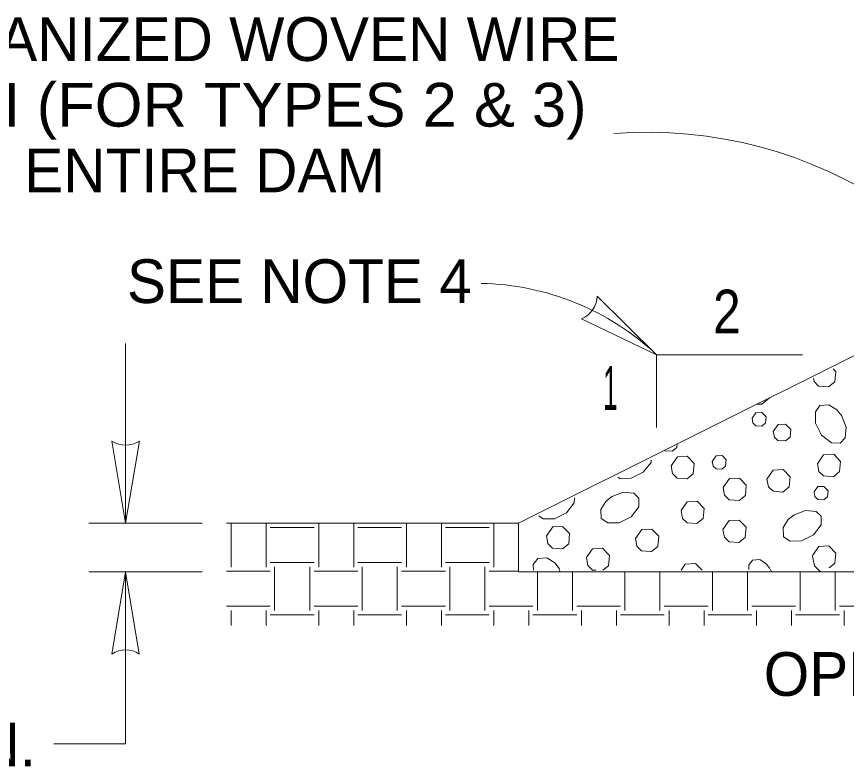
# Model space of a CAD drawing. Extents: x -80694 to -79520, y -469936 to -469233.
# Drawn here: x -80316.04 to -80278.13, y -469741.43 to -469707.16 of the extents above; entities that cross this region are included whole.
import ezdxf

# ---------------------------------------------------------------- set-up
doc = ezdxf.new("R2010")
doc.units = 0
doc.header["$LTSCALE"] = 0.8
doc.layers.add('3', color=7, linetype='Continuous', lineweight=13)
doc.layers.add('4', color=7, linetype='Continuous', lineweight=13)

msp = doc.modelspace()

# ---------------------------------------------------------------- linework, layer by layer
at = {"layer": '3'}
for p, q in [((-80259.783, -469713.657), (-80293.115, -469730.321)), ((-80293.115, -469730.321), (-80306.451, -469730.321)), ((-80306.235, -469730.321), (-80306.235, -469732.321)), ((-80304.635, -469730.321), (-80304.635, -469732.321)), ((-80304.451, -469730.509), (-80302.451, -469730.509)), ((-80302.235, -469730.321), (-80302.235, -469732.321)), ((-80300.635, -469730.321), (-80300.635, -469732.321)), ((-80300.451, -469730.509), (-80298.451, -469730.509)), ((-80298.235, -469730.321), (-80298.235, -469732.321)), ((-80296.635, -469730.321), (-80296.635, -469732.321)), ((-80296.451, -469730.509), (-80294.451, -469730.509)), ((-80294.235, -469730.321), (-80294.235, -469732.321)), ((-80293.115, -469730.321), (-80293.115, -469732.541)), ((-80304.451, -469732.109), (-80302.451, -469732.109)), ((-80300.451, -469732.109), (-80298.451, -469732.109)), ((-80296.451, -469732.109), (-80294.451, -469732.109)), ((-80306.451, -469732.509), (-80304.451, -469732.509)), ((-80304.251, -469732.309), (-80304.251, -469734.309)), ((-80302.651, -469732.309), (-80302.651, -469734.309)), ((-80302.451, -469732.509), (-80300.451, -469732.509)), ((-80300.251, -469732.309), (-80300.251, -469734.309)), ((-80298.651, -469732.309), (-80298.651, -469734.309)), ((-80298.451, -469732.509), (-80296.451, -469732.509)), ((-80296.251, -469732.309), (-80296.251, -469734.309)), ((-80294.651, -469732.309), (-80294.651, -469734.309)), ((-80294.451, -469732.509), (-80293.115, -469732.509)), ((-80293.115, -469732.541), (-80213.115, -469732.541)), ((-80292.251, -469732.541), (-80292.251, -469734.309)), ((-80291.251, -469732.429), (-80291.203, -469732.541)), ((-80290.651, -469732.541), (-80290.651, -469734.309)), ((-80288.251, -469732.541), (-80288.251, -469734.309)), ((-80286.651, -469732.541), (-80286.651, -469734.309)), ((-80284.251, -469732.541), (-80284.251, -469734.309)), ((-80282.651, -469732.541), (-80282.651, -469734.309)), ((-80281.6, -469732.429), (-80281.556, -469732.541)), ((-80280.251, -469732.541), (-80280.251, -469734.309)), ((-80278.651, -469732.541), (-80278.651, -469734.309)), ((-80306.451, -469734.109), (-80304.451, -469734.109)), ((-80306.235, -469734.309), (-80306.235, -469734.989)), ((-80304.635, -469734.309), (-80304.635, -469734.989)), ((-80302.451, -469734.109), (-80300.451, -469734.109)), ((-80302.235, -469734.309), (-80302.235, -469734.989)), ((-80300.635, -469734.309), (-80300.635, -469734.989)), ((-80298.451, -469734.109), (-80296.451, -469734.109)), ((-80298.235, -469734.309), (-80298.235, -469734.989)), ((-80296.635, -469734.309), (-80296.635, -469734.989)), ((-80294.451, -469734.109), (-80292.451, -469734.109)), ((-80294.235, -469734.309), (-80294.235, -469734.989)), ((-80292.635, -469734.309), (-80292.635, -469734.989)), ((-80290.451, -469734.109), (-80288.451, -469734.109)), ((-80290.235, -469734.309), (-80290.235, -469734.989)), ((-80288.635, -469734.309), (-80288.635, -469734.989)), ((-80286.451, -469734.109), (-80284.451, -469734.109)), ((-80286.235, -469734.309), (-80286.235, -469734.989)), ((-80284.635, -469734.309), (-80284.635, -469734.989)), ((-80282.451, -469734.109), (-80280.451, -469734.109)), ((-80282.235, -469734.309), (-80282.235, -469734.989)), ((-80280.635, -469734.309), (-80280.635, -469734.989)), ((-80278.451, -469734.109), (-80276.451, -469734.109)), ((-80278.235, -469734.309), (-80278.235, -469734.989)), ((-80304.451, -469734.497), (-80302.451, -469734.497)), ((-80300.451, -469734.497), (-80298.451, -469734.497)), ((-80296.451, -469734.497), (-80294.451, -469734.497)), ((-80292.451, -469734.497), (-80290.451, -469734.497)), ((-80288.451, -469734.497), (-80286.451, -469734.497)), ((-80284.451, -469734.497), (-80282.451, -469734.497)), ((-80280.451, -469734.497), (-80278.451, -469734.497))]:
    msp.add_line(p, q, dxfattribs=at)
for points in [[(-80278.739, -469723.257), (-80278.618, -469723.385), (-80278.666, -469723.849), (-80278.947, -469724.082), (-80279.402, -469724.05), (-80279.613, -469723.842), (-80279.642, -469723.705)], [(-80281.643, -469724.581), (-80281.643, -469724.589), (-80281.995, -469724.881), (-80282.211, -469724.869)], [(-80278.362, -469725.388), (-80278.148, -469725.925), (-80278.189, -469726.421), (-80278.413, -469726.652), (-80278.813, -469726.645), (-80279.268, -469726.29), (-80279.546, -469725.74), (-80279.549, -469725.221), (-80279.348, -469724.933), (-80278.932, -469724.901), (-80278.564, -469725.141), (-80278.349, -469725.413)], [(-80285.871, -469726.697), (-80285.883, -469726.857), (-80286.095, -469727.029), (-80286.435, -469727.001), (-80286.451, -469726.989)], [(-80287.058, -469727.441), (-80287.058, -469727.534), (-80287.416, -469727.985), (-80287.966, -469728.263), (-80288.482, -469728.27), (-80288.578, -469728.206)], [(-80288.872, -469729.117), (-80288.334, -469728.903), (-80287.841, -469728.944), (-80287.608, -469729.168), (-80287.614, -469729.568), (-80287.969, -469730.023), (-80288.52, -469730.295), (-80289.038, -469730.304), (-80289.329, -469730.096), (-80289.358, -469729.687), (-80289.121, -469729.319), (-80288.849, -469729.101)], [(-80290.557, -469729.162), (-80290.563, -469729.386), (-80290.921, -469729.841), (-80291.469, -469730.113), (-80291.987, -469730.122), (-80292.189, -469729.978)], [(-80280.543, -469729.943), (-80280.008, -469729.732), (-80279.512, -469729.774), (-80279.279, -469729.998), (-80279.288, -469730.398), (-80279.64, -469730.852), (-80280.191, -469731.127), (-80280.706, -469731.14), (-80281, -469730.932), (-80281.026, -469730.516), (-80280.792, -469730.148), (-80280.52, -469729.934)], [(-80279.684, -469731.791), (-80279.396, -469731.382), (-80278.939, -469731.353), (-80278.619, -469731.686), (-80278.667, -469732.15), (-80278.923, -469732.361)], [(-80290.015, -469731.9), (-80289.727, -469731.49), (-80289.27, -469731.462), (-80288.95, -469731.794), (-80288.998, -469732.258), (-80289.254, -469732.47)], [(-80292.434, -469732.47), (-80292.441, -469732.21), (-80292.233, -469731.922), (-80291.823, -469731.894), (-80291.449, -469732.13), (-80291.234, -469732.402)], [(-80289.583, -469732.47), (-80289.734, -469732.46), (-80289.948, -469732.252), (-80290.012, -469731.9)], [(-80285.686, -469732.47), (-80285.491, -469732.188), (-80285.03, -469732.162), (-80284.726, -469732.47)], [(-80282.586, -469732.438), (-80282.592, -469732.23), (-80282.425, -469732), (-80282.095, -469731.977), (-80281.798, -469732.166), (-80281.626, -469732.384)], [(-80279.143, -469732.541), (-80279.331, -469732.529), (-80279.595, -469732.269), (-80279.683, -469731.829)]]:
    msp.add_lwpolyline(points, dxfattribs=at)
for points in [[(-80282.444, -469725.522), (-80282.268, -469725.276), (-80281.996, -469725.26), (-80281.804, -469725.458), (-80281.832, -469725.734), (-80282.002, -469725.878), (-80282.274, -469725.858), (-80282.402, -469725.734)], [(-80281.472, -469726.118), (-80281.252, -469725.81), (-80280.912, -469725.79), (-80280.672, -469726.038), (-80280.704, -469726.386), (-80280.92, -469726.558), (-80281.26, -469726.538), (-80281.42, -469726.386)], [(-80284.259, -469727.489), (-80284.089, -469727.243), (-80283.811, -469727.227), (-80283.625, -469727.425), (-80283.651, -469727.703), (-80283.821, -469727.847), (-80284.089, -469727.825), (-80284.217, -469727.703)], [(-80279.46, -469727.598), (-80279.172, -469727.191), (-80278.714, -469727.166), (-80278.397, -469727.495), (-80278.442, -469727.953), (-80278.724, -469728.19), (-80279.178, -469728.158), (-80279.389, -469727.953)], [(-80286.144, -469727.695), (-80285.856, -469727.286), (-80285.401, -469727.257), (-80285.081, -469727.59), (-80285.129, -469728.054), (-80285.411, -469728.287), (-80285.859, -469728.255), (-80286.073, -469728.047)], [(-80281.763, -469728.298), (-80281.475, -469727.891), (-80281.02, -469727.866), (-80280.7, -469728.195), (-80280.742, -469728.656), (-80281.03, -469728.896), (-80281.478, -469728.858), (-80281.692, -469728.656)], [(-80283.768, -469728.685), (-80283.48, -469728.276), (-80283.019, -469728.25), (-80282.706, -469728.58), (-80282.747, -469729.044), (-80283.032, -469729.277), (-80283.483, -469729.245), (-80283.698, -469729.037)], [(-80279.605, -469728.889), (-80279.435, -469728.643), (-80279.163, -469728.633), (-80278.971, -469728.831), (-80278.997, -469729.107), (-80279.17, -469729.247), (-80279.442, -469729.231), (-80279.57, -469729.103)], [(-80285.688, -469729.742), (-80285.407, -469729.333), (-80284.949, -469729.307), (-80284.629, -469729.637), (-80284.677, -469730.101), (-80284.959, -469730.334), (-80285.413, -469730.302), (-80285.621, -469730.094)], [(-80283.776, -469730.607), (-80283.488, -469730.197), (-80283.033, -469730.175), (-80282.713, -469730.501), (-80282.761, -469730.965), (-80283.043, -469731.199), (-80283.491, -469731.167), (-80283.705, -469730.959)], [(-80291.837, -469730.898), (-80291.549, -469730.489), (-80291.095, -469730.463), (-80290.775, -469730.793), (-80290.819, -469731.257), (-80291.107, -469731.49), (-80291.555, -469731.458), (-80291.767, -469731.25)], [(-80287.769, -469731.016), (-80287.481, -469730.606), (-80287.024, -469730.584), (-80286.704, -469730.91), (-80286.752, -469731.374), (-80287.033, -469731.608), (-80287.488, -469731.576), (-80287.702, -469731.368)]]:
    msp.add_lwpolyline(points, close=True, dxfattribs=at)
at = {"layer": '4'}
for p, q in [((-80311.059, -469730.321), (-80311.059, -469722.105)), ((-80307.567, -469730.321), (-80312.739, -469730.321)), ((-80307.567, -469732.541), (-80312.739, -469732.541)), ((-80311.059, -469740.401), (-80311.059, -469732.541)), ((-80311.059, -469740.401), (-80314.343, -469740.401))]:
    msp.add_line(p, q, dxfattribs=at)
for points in [[(-80290.239, -469720.969), (-80286.807, -469722.617), (-80289.519, -469719.945)], [(-80286.807, -469725.949), (-80286.807, -469722.617), (-80280.143, -469722.617)], [(-80311.683, -469726.565), (-80311.059, -469730.321), (-80310.431, -469726.565)], [(-80310.435, -469736.297), (-80311.059, -469732.541), (-80311.687, -469736.297)]]:
    msp.add_lwpolyline(points, dxfattribs=at)
for centre, radius, start, end in [((-80287.223, -469732.447), 20, 18.1984, 94.4042), ((-80295.035, -469731.352), 12, 46.7136, 88.9766), ((-80290.676, -469719.896), 1.16, 292.2079, 357.6031), ((-80311.058, -469725.59), 1.16, 237.3096, 302.7048), ((-80311.06, -469737.271), 1.16, 57.3096, 122.7048)]:
    msp.add_arc(centre, radius, start, end, dxfattribs=at)

# ---------------------------------------------------------------- texts
for s, p in [('GALVANIZED WOVEN WIRE', (-80324.015, -469709.189)), ('OVER ENTIRE DAM', (-80324.015, -469715.189)), ('SEE NOTE 4', (-80310.999, -469720.253)), ('OPEN GRADED ROCK', (-80281.911, -469738.209)), ('4" MIN.', (-80323.975, -469741.433))]:
    msp.add_text(s, height=2, dxfattribs=at).set_placement(p)
for s, width, p in [('MESH (FOR TYPES 2 & 3)', 1.05, (-80324.015, -469712.189)), ('2', 0.85, (-80284.227, -469721.641)), ('1', 0.45, (-80289.247, -469725.137))]:
    msp.add_text(s, height=2, dxfattribs=dict(at, width=width)).set_placement(p)

doc.saveas('drawing.dxf')
